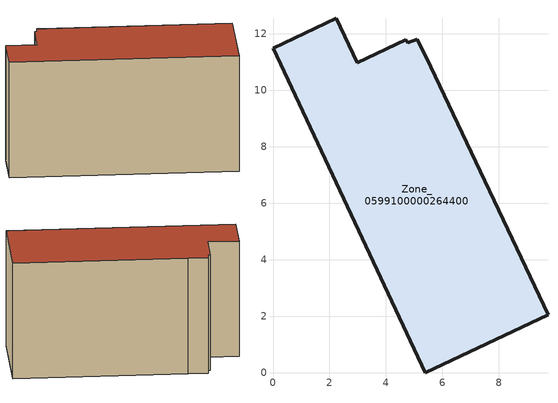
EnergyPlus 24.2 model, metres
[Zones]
Zone_0599100000264400
 floor ground (C_G): 5.4,0 0,11.49 2.24,12.54 2.98,10.97 4.71,11.79 4.78,11.68 5.12,11.81 5.59,10.83 9.74,2.05 z0
 wall outside (C_F): 0,11.49 5.4,0 9.74,2.05 5.59,10.83 5.12,11.81 4.78,11.68 4.71,11.79 2.98,10.97 2.24,12.54 0,11.49 z0:6.87
 roof outside (C_R): 5.59,10.83 5.12,11.81 4.78,11.68 4.71,11.79 2.98,10.97 2.24,12.54 0,11.49 5.4,0 9.74,2.05 z6.87
[BUILDING]
Pand.0599100000264400: North Axis=0; Terrain=City; Loads Convergence Tolerance Value=0.04; Temperature Convergence Tolerance Value=0.4; Solar Distribution=FullExterior; Maximum Number of Warmup Days=25; Minimum Number of Warmup Days=1
[Site:Location]
Rotterdam.The.Hague.AP_ZH_NLD Design_Conditions: Latitude=51.96; Longitude=4.45; Time Zone=1; Elevation=-4.5
[SITE:GROUNDTEMPERATURE:BUILDINGSURFACE]
18, 18, 18, 18, 18, 18, 18, 18, 18, 18, 18, 18
[MATERIAL] Thermal Absorptance=0.9; Solar Absorptance=0.7; Visible Absorptance=0.7
Name | Roughness | Thickness | Conductivity | Density | Specific Heat
G.TI.1975-1991 | MediumSmooth | 0.15 | 0.288461 | 540 | 1210
F.TI.1975-1991 | Rough | 0.3 | 0.230769 | 1920 | 840
R.TI.1975-1991 | MediumRough | 0.2 | 0.153846 | 1500 | 1000
[CONSTRUCTION]
C_G: G.TI.1975-1991
C_F: F.TI.1975-1991
C_R: R.TI.1975-1991
[ZONE]
Zone_0599100000264400: Type=1; Multiplier=1; Ceiling Height=Autocalculate; Volume=Autocalculate; Floor Area=autocalculate; Part of Total Floor Area=Yes
[ZONEINFILTRATION:DESIGNFLOWRATE]
Infil_Zone_0599100000264400: Zone or ZoneList or Space or SpaceList=Zone_0599100000264400; Schedule=AlwaysOn; Design Flow Rate Calculation Method=Flow/Area; Flow Rate per Floor Area=0.003; Constant Term Coefficient=1; Temperature Term Coefficient=0; Velocity Term Coefficient=0; Velocity Squared Term Coefficient=0
[HVACTEMPLATE:ZONE:IDEALLOADSAIRSYSTEM]
Zone_0599100000264400: Maximum Heating Supply Air Temperature=50; Minimum Cooling Supply Air Temperature=13; Maximum Heating Supply Air Humidity Ratio=0.0156; Minimum Cooling Supply Air Humidity Ratio=0.0077; Heating Limit=NoLimit; Cooling Limit=NoLimit; Dehumidification Control Type=ConstantSensibleHeatRatio; Cooling Sensible Heat Ratio=0.7; Dehumidification Setpoint=60; Humidification Control Type=None; Humidification Setpoint=30; Outdoor Air Method=None; Outdoor Air Flow Rate per Person=0.00944; Outdoor Air Flow Rate per Zone Floor Area=0; Outdoor Air Flow Rate per Zone=0; Demand Controlled Ventilation Type=None; Outdoor Air Economizer Type=NoEconomizer; Heat Recovery Type=None; Sensible Heat Recovery Effectiveness=0.7; Latent Heat Recovery Effectiveness=0.65
[ZONECONTROL:THERMOSTAT]
ThermostatControl_Zone_0599100000264400: Zone or ZoneList=Zone_0599100000264400; Control Type Schedule=DualSetpointControlType; Control 1=Thermostat_Zone_0599100000264400; Temperature Difference Between Cutout And Setpoint=0
[THERMOSTATSETPOINT:DUALSETPOINT]
Thermostat_Zone_0599100000264400: Heating Setpoint Temperature Schedule=HeatingSetpoint_Zone_0599100000264400; Cooling Setpoint Temperature Schedule=CoolingSetpoint_Zone_0599100000264400
[SCHEDULE:COMPACT]
HeatingSetpoint_Zone_0599100000264400: Through: 12/31, For: AllDays, Until: 24:00, 21
CoolingSetpoint_Zone_0599100000264400: Through: 12/31, For: AllDays, Until: 24:00, 24
DualSetpointControlType: Through: 12/31, For: AllDays, Until: 24:00, 4
AlwaysOn: Through: 12/31, For: AllDays, Until: 24:00, 1
